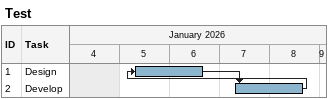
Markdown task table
Test

| ID | Task | Start | Finish | Predecessors |
|---|---|---|---|---|
| 1 | Design | 2026-01-05 | 2026-01-06 | 2 |
| 2 | Develop | 2026-01-07 | 2026-01-08 | 1 |
